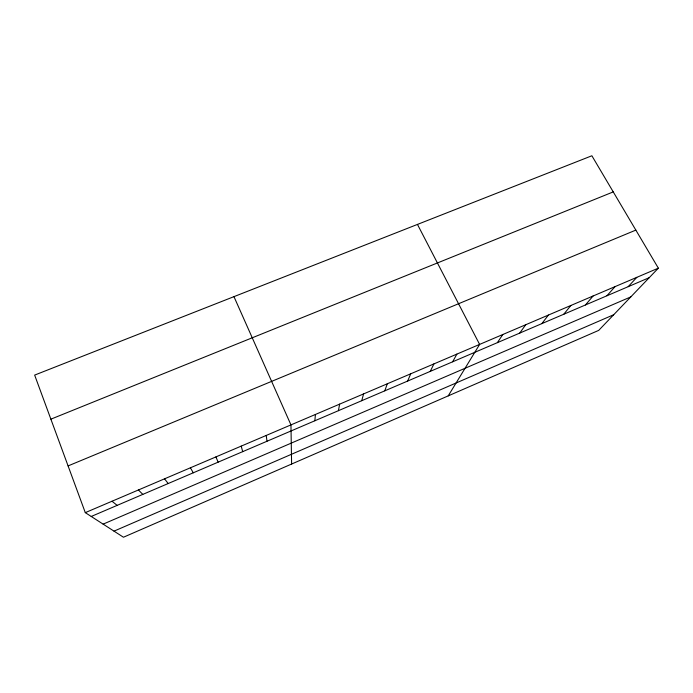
<?xml version="1.0" encoding="UTF-8"?>
<svg xmlns="http://www.w3.org/2000/svg" width="693" height="693" viewBox="0 0 693 693"><rect width="100%" height="100%" fill="white"/><g stroke="black" fill="none" stroke-linecap="round" stroke-linejoin="round"><path stroke-width="1.04" d="M314.856 420.764L315.419 414.457M338.418 410.68L339.631 404.132M361.737 400.701L363.582 393.919M384.806 390.826L387.274 383.809M407.649 381.055L410.724 373.804M430.258 371.379L433.931 363.903M452.633 361.798L456.895 354.106M448.215 395.876L479.617 344.412L417.463 224.419M497.383 342.654L502.789 334.528M519.741 333.082L525.71 324.748M541.874 323.614L548.397 315.064M563.781 314.232L570.85 305.492M585.472 304.955L593.061 296.015M606.938 295.764L615.046 286.633M628.196 286.668L636.815 277.347M658.35 268.156L598.709 330.379L123.458 537.231L85.291 512.638L34.65 375.095L591.874 155.769L658.35 268.156L85.291 512.638M114.016 531.141L613.712 314.726M103.127 524.133L630.803 296.899M91.233 516.467L649.237 277.668M68.087 465.913L635.845 230.102M50.875 419.17L613.244 191.909M112.006 501.238L117.16 505.37M138.427 489.968L142.81 494.395M164.553 478.828L168.182 483.532M190.384 467.801L193.286 472.791M233.965 296.647L290.956 424.896L291.606 464.041M215.939 456.895L218.113 462.162M241.216 446.119L242.689 451.654M266.225 435.447L266.996 441.25"/></g></svg>
